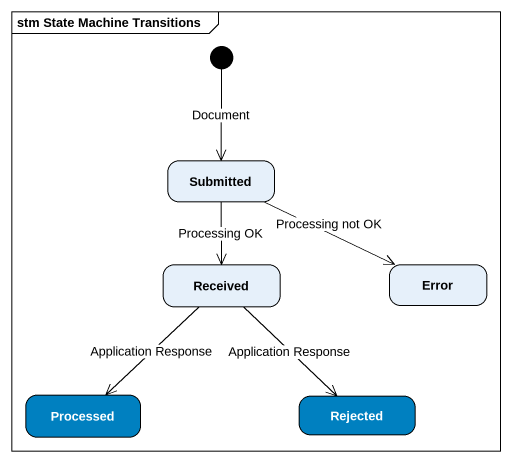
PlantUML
@startuml
mainframe stm State Machine Transitions
hide empty description
state Submitted
state Received
state Error
state Processed #0080C0
state Rejected #0080C0
[*] --> Submitted : Document
Submitted --> Received : Processing OK
Submitted -right-> Error : Processing not OK
Received --> Processed : Application Response
Received --> Rejected : Application Response
@enduml
